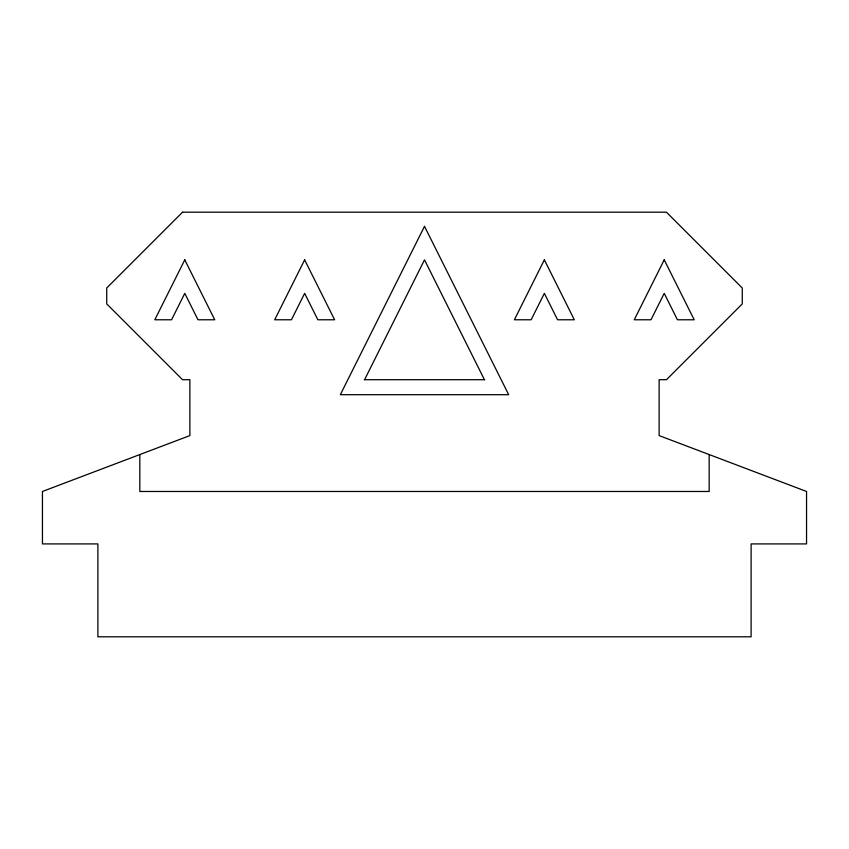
<?xml version="1.0" encoding="UTF-8"?>
<svg xmlns="http://www.w3.org/2000/svg" width="849" height="849" viewBox="0 0 849 849"><rect width="100%" height="100%" fill="white"/><g stroke="black" fill="none" stroke-linecap="round" stroke-linejoin="round"><path stroke-width="1.27" d="M364.571 379.705L424.5 259.847L484.429 379.705M364.242 379.705L484.758 379.705M709.17 454.555L709.17 491.475L139.83 491.475L139.83 454.555M184.785 259.847L154.815 319.776L171.572 319.776L184.785 293.351L197.997 319.776L214.744 319.776L184.785 259.847M304.642 259.847L274.673 319.776L291.43 319.776L304.642 293.351L317.855 319.776L334.602 319.776L304.642 259.847M424.5 226.343L340.332 394.689L508.668 394.689L424.5 226.343M544.358 259.847L514.398 319.776L531.145 319.776L544.358 293.351L557.57 319.776L574.327 319.776L544.358 259.847M664.215 259.847L634.256 319.776L651.003 319.776L664.215 293.351L677.428 319.776L694.185 319.776L664.215 259.847M182.535 212.197L106.719 288.013L106.719 303.889L182.535 379.705L189.879 379.705L189.879 435.59L42.45 491.475L42.45 543.912L97.89 543.912L97.89 636.803L751.11 636.803L751.11 543.912L806.55 543.912L806.55 491.475L659.121 435.59L659.121 379.705L666.465 379.705L742.281 303.889L742.281 288.013L666.465 212.197L182.535 212.197"/></g></svg>
